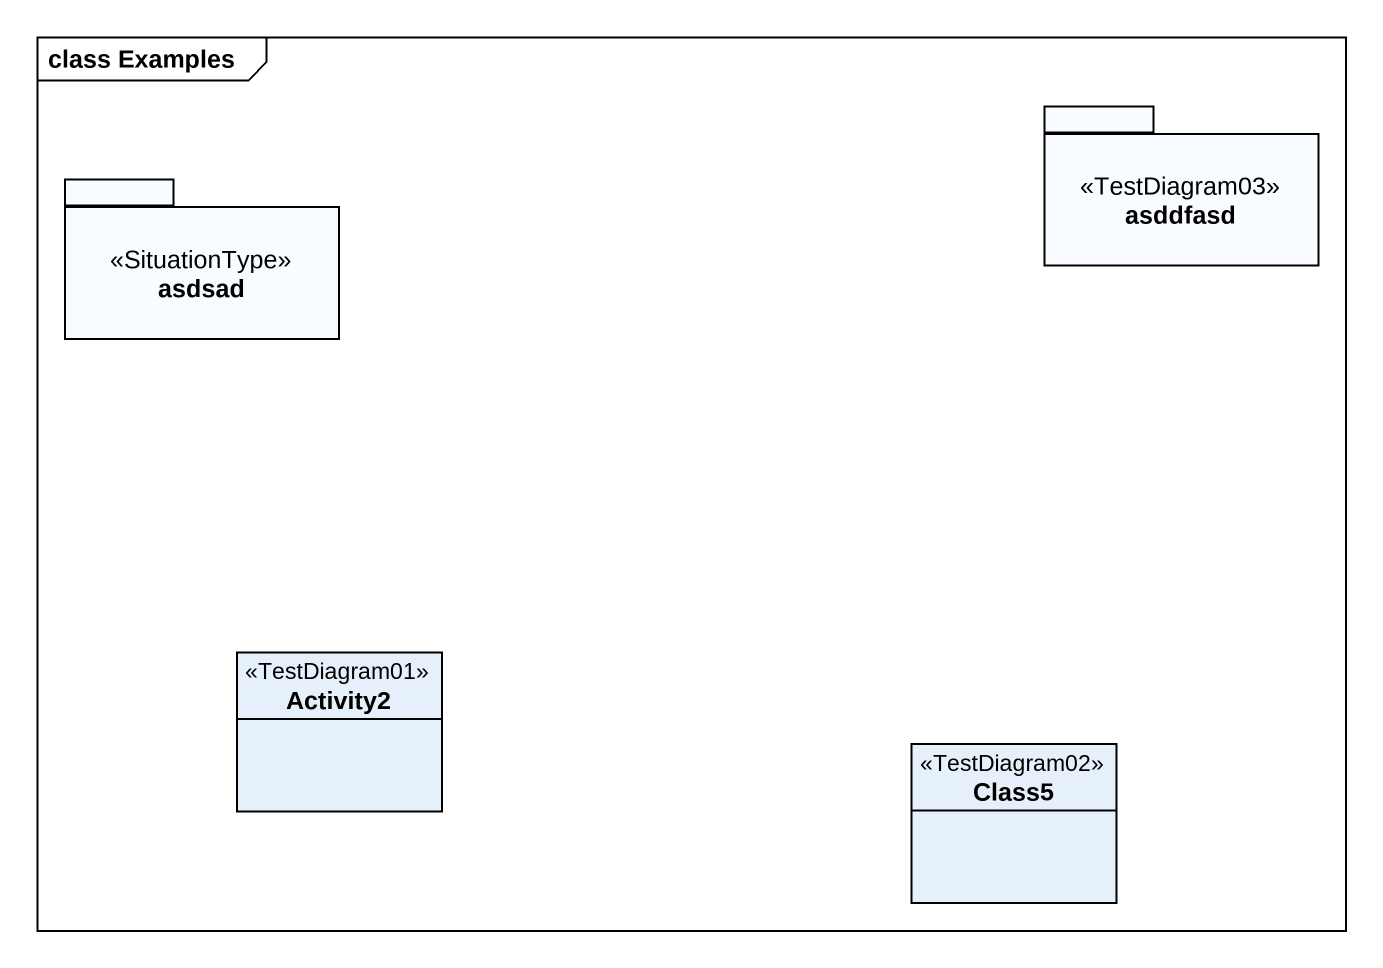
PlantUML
@startuml
mainframe class Examples
hide circle
hide empty members
package asddfasd <<TestDiagram03>> {
}
package asdsad <<SituationType>> {
}
class Activity2 <<TestDiagram01>>
class Class5 <<TestDiagram02>>
@enduml
